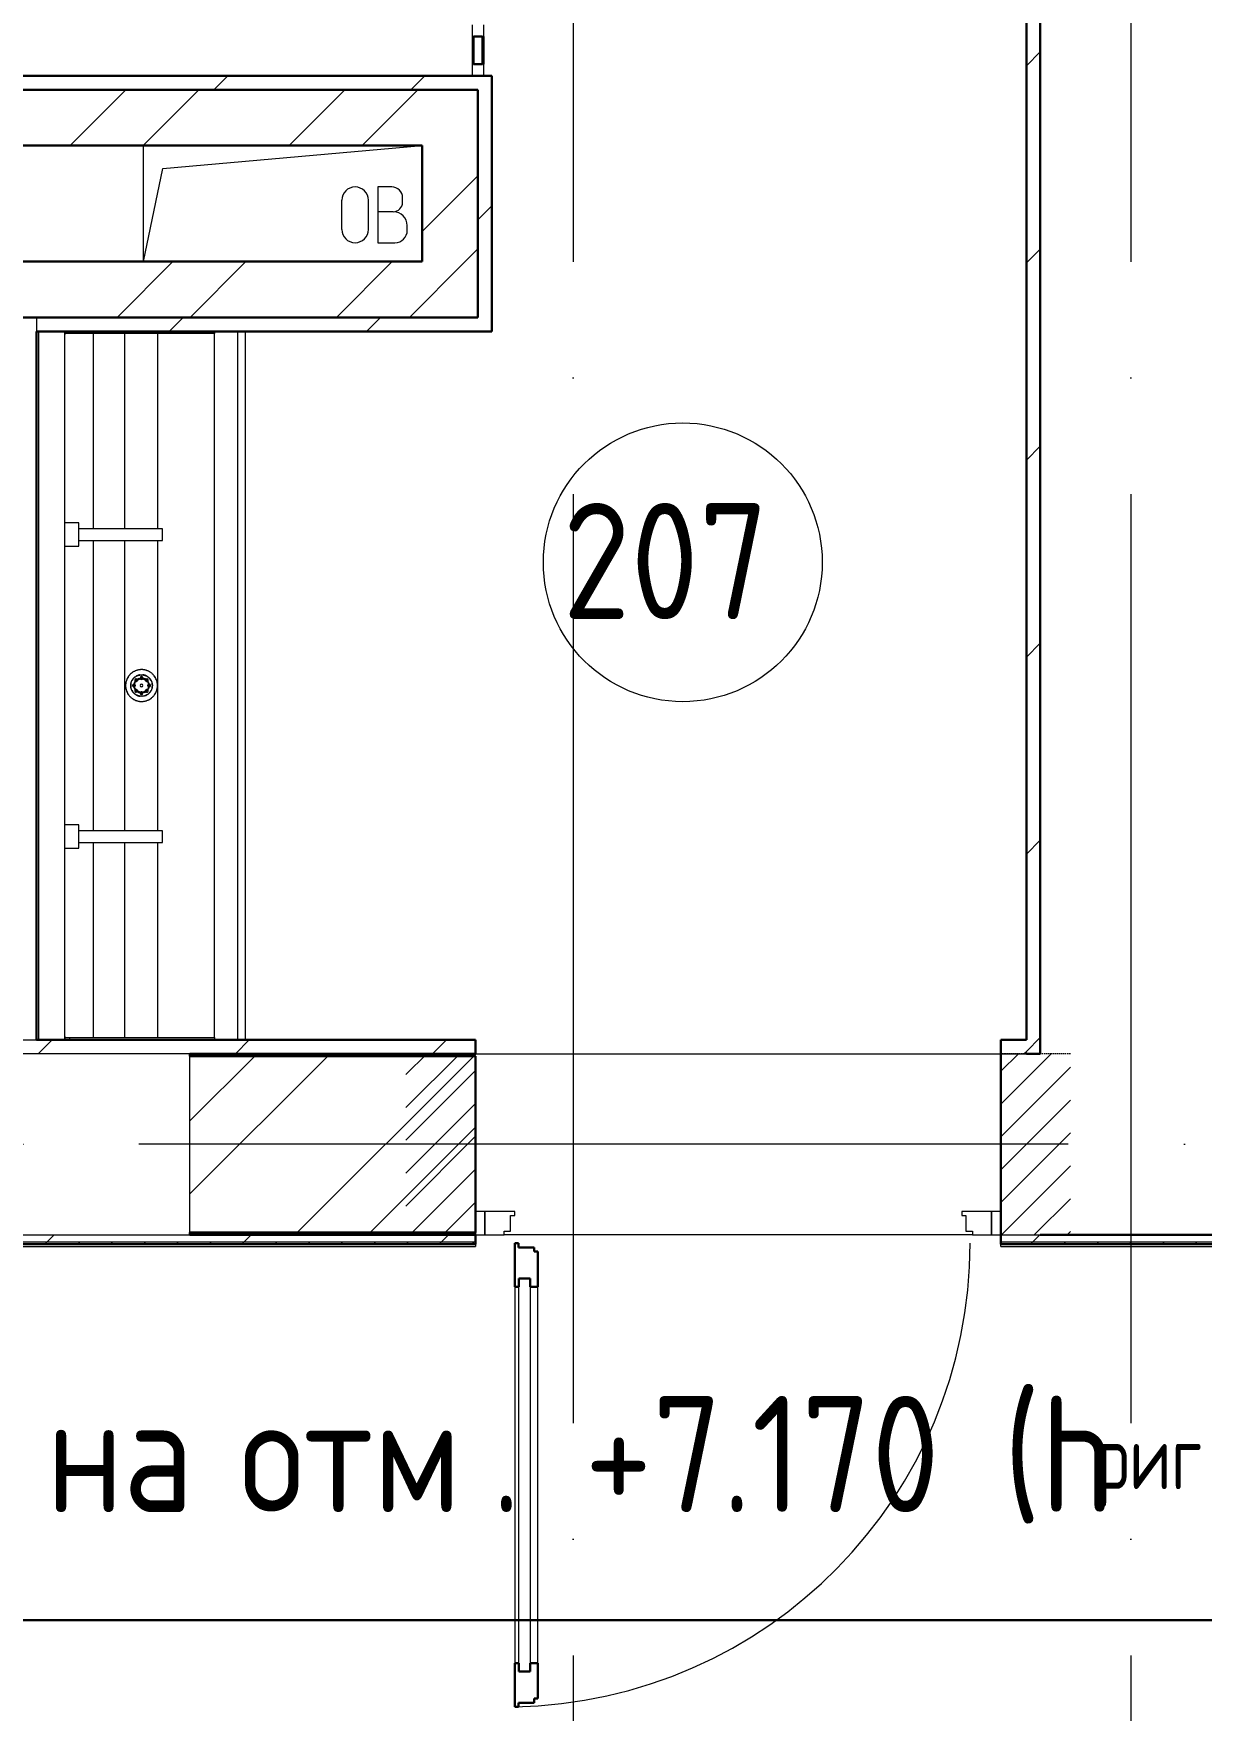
# Model space of a CAD drawing. Header units: millimetres. Extents: x -421858 to 614926, y -468665 to 141641.
# Drawn here: x 118315 to 120828, y -11256 to -7646 of the extents above; entities that cross this region are included whole.
import ezdxf

# ---------------------------------------------------------------- set-up
doc = ezdxf.new("R2010")
doc.units = ezdxf.units.MM
doc.linetypes.add('ADSK_Линия сетки', pattern=[25, 20, -2.5, 0, -2.5])
doc.linetypes.add('ADSK_Штриховая_ш2 п1_5', pattern=[4.5, 3, -1.5])
for name, color, linetype, lineweight in [('Аннотация', 7, 'Continuous', 18), ('Витраж', 7, 'Continuous', 9), ('Двери', 252, 'Continuous', 9), ('лс', 5, 'Continuous', 30), ('Марки помещений', 252, 'Continuous', 20), ('Ограждение', 252, 'Continuous', 9), ('Оси', 252, 'Continuous', 9), ('Перекрытие', 252, 'Continuous', 18), ('Сантехника', 252, 'Continuous', 9), ('Стены внутренние', 7, 'Continuous', 18), ('Стены наружные', 7, 'Continuous', 18), ('Стены разрез', 252, 'Continuous', 30), ('Стены штриховка', 252, 'Continuous', 9)]:
    doc.layers.add(name, color=color, linetype=linetype, lineweight=lineweight)
doc.layers.add('Двери открывание', color=7, linetype='Continuous', lineweight=9, true_color=0xc0c0c0)
doc.styles.add('GOST Common_2', font='', dxfattribs={"width": 0.9, "height": 250})
doc.styles.add('GOST Common_4', font='', dxfattribs={"height": 7})
doc.styles.get('GOST Common_2').set_extended_font_data('GOST type B')
doc.styles.get('GOST Common_4').set_extended_font_data('GOST 2.304 type A')

# ---------------------------------------------------------------- blocks, each defined once
blk = doc.blocks.new('2 этаж')
at = {"layer": 'Двери', "lineweight": 18, "true_color": 0x636466}
h = blk.add_hatch(dxfattribs=at)
h.set_pattern_fill('FP_2', color=251, angle=180, style=0, pattern_type=2)
h.set_pattern_definition([(225, (119956.006, -10037.253), (35.3553, -35.3553), [])])
h.paths.add_polyline_path([(120396, -10232.3), (120546, -10232.3), (120546, -9842.3), (120396, -9842.3), (120396, -10054.3)])
h.paths.add_polyline_path([(119266, -10232.3), (119266, -9842.3), (119116, -9842.3), (119116, -10232.3)])
at = {"color": 251, "lineweight": 18, "true_color": 0x636466}
for p, q in [((118551, -8137.3), (118551, -7887.3)), ((118592.8, -7936.6), (119151, -7887.3)), ((118551, -8137.3), (118592.8, -7936.6)), ((119085.4, -7976.5), (119055.4, -7976.5)), ((119055.4, -7976.5), (119055.4, -8096.5)), ((118977.9, -8067.8), (118977.9, -8005.2)), ((119035.3, -8067.8), (119035.3, -8005.2)), ((119108.7, -8009.8), (119108.7, -7999.8)), ((119088.7, -8029.8), (119055.4, -8029.8)), ((119118.7, -8069.8), (119118.7, -8059.8)), ((119055.4, -8096.5), (119092.1, -8096.5))]:
    blk.add_line(p, q, dxfattribs=at)
for centre, radius, start, end in [((119006.6, -8005.2), 28.7, 0, 180), ((119085.4, -7999.8), 23.3, 0, 90), ((119088.7, -8009.8), 20, 270, 0), ((119088.7, -8059.8), 30, 0, 90), ((119006.6, -8067.8), 28.7, 180, 0), ((119092.1, -8069.8), 26.7, 270, 0)]:
    blk.add_arc(centre, radius, start, end, dxfattribs=at)
at = {"layer": 'Витраж', "color": 251, "lineweight": 18, "true_color": 0x636466, "extrusion": (0, 0, -1)}
for p, q in [((119258.5, -7627.3), (119258.5, -7652.3)), ((119258.5, -7652.3), (119283.5, -7652.3)), ((119283.5, -7652.3), (119283.5, -7627.3))]:
    blk.add_line(p, q, dxfattribs=at)
at = {"layer": 'Витраж', "color": 251, "true_color": 0x636466}
for p, q in [((119258.5, -7652.3), (119258.5, -7712.3)), ((119283.5, -7652.3), (119283.5, -7712.3))]:
    blk.add_line(p, q, dxfattribs=at)
at = {"layer": 'Витраж', "color": 251, "lineweight": 18, "true_color": 0x636466}
for p, q in [((119283.5, -7712.3), (119258.5, -7712.3)), ((119258.5, -7712.3), (119258.5, -7737.3)), ((119283.5, -7737.3), (119283.5, -7712.3)), ((119258.5, -7737.3), (119283.5, -7737.3))]:
    blk.add_line(p, q, dxfattribs=at)
at = {"layer": 'Двери', "color": 251, "linetype": 'ADSK_Штриховая_ш2 п1_5', "true_color": 0x636466}
for p, q in [((119266, -9842.3), (119116, -9842.3)), ((119266, -10232.3), (119266, -9842.3)), ((120546, -9842.3), (120396, -9842.3)), ((120396, -9842.3), (120396, -10232.3)), ((119116, -10232.3), (119266, -10232.3)), ((120396, -10232.3), (120546, -10232.3))]:
    blk.add_line(p, q, dxfattribs=at)
at = {"layer": 'Двери', "color": 251, "true_color": 0x636466}
for p, q in [((119266, -10182.3), (119266, -10232.3)), ((119286, -10182.3), (119266, -10182.3)), ((119286, -10232.3), (119286, -10182.3)), ((119350, -10182.3), (119286, -10182.3)), ((119286, -10182.3), (119286, -10232.3)), ((119341, -10224.3), (119341, -10190.3)), ((119341, -10190.3), (119350, -10190.3)), ((119350, -10190.3), (119350, -10182.3)), ((120376, -10182.3), (120312, -10182.3)), ((120312, -10182.3), (120312, -10190.3)), ((120312, -10190.3), (120321, -10190.3)), ((120321, -10190.3), (120321, -10224.3)), ((120396, -10182.3), (120376, -10182.3)), ((120376, -10182.3), (120376, -10232.3)), ((120376, -10232.3), (120376, -10182.3)), ((120396, -10232.3), (120396, -10182.3)), ((119266, -10232.3), (119286, -10232.3)), ((119286, -10232.3), (119327, -10232.3)), ((119327, -10232.3), (119327, -10224.3)), ((119327, -10224.3), (119341, -10224.3)), ((120321, -10224.3), (120335, -10224.3)), ((120335, -10224.3), (120335, -10232.3)), ((120335, -10232.3), (120376, -10232.3)), ((120376, -10232.3), (120396, -10232.3)), ((119350, -10344.3), (119350, -11154.3)), ((119359, -10326.3), (119383, -10326.3)), ((119359, -11172.3), (119359, -10326.3)), ((119383, -10326.3), (119383, -11172.3)), ((119400, -11154.3), (119400, -10344.3)), ((119383, -11172.3), (119359, -11172.3))]:
    blk.add_line(p, q, dxfattribs=at)
at = {"layer": 'Двери', "color": 251, "lineweight": 30, "true_color": 0x636466}
for p, q in [((119358, -10250.3), (119350, -10250.3)), ((119350, -10250.3), (119350, -10344.3)), ((119358, -10259.3), (119358, -10250.3)), ((119392, -10259.3), (119358, -10259.3)), ((119392, -10268.3), (119392, -10259.3)), ((119400, -10268.3), (119392, -10268.3)), ((119400, -10344.3), (119400, -10268.3)), ((119359, -10344.3), (119350, -10344.3)), ((119359, -10326.3), (119359, -10344.3)), ((119383, -10326.3), (119359, -10326.3)), ((119383, -10344.3), (119383, -10326.3)), ((119400, -10344.3), (119383, -10344.3)), ((119350, -11154.3), (119350, -11248.3)), ((119359, -11154.3), (119350, -11154.3)), ((119359, -11172.3), (119359, -11154.3)), ((119383, -11154.3), (119383, -11172.3)), ((119400, -11154.3), (119383, -11154.3)), ((119400, -11230.3), (119400, -11154.3)), ((119383, -11172.3), (119359, -11172.3)), ((119350, -11248.3), (119358, -11248.3)), ((119358, -11248.3), (119358, -11239.3)), ((119358, -11239.3), (119392, -11239.3)), ((119392, -11239.3), (119392, -11230.3)), ((119392, -11230.3), (119400, -11230.3))]:
    blk.add_line(p, q, dxfattribs=at)
at = {"layer": 'Двери открывание', "color": 251, "true_color": 0x636466}
blk.add_arc((119332, -10250.3), 998, 271.0334, 0, dxfattribs=at)
at = {"layer": 'Марки помещений', "color": 251, "true_color": 0x636466}
blk.add_circle((119711.7, -8784.5), 300, dxfattribs=at)
at = {"layer": 'Ограждение', "color": 251, "true_color": 0x636466}
for p, q in [((117816, -10257.3), (119266, -10257.3)), ((119266, -10252.3), (119266, -10257.3)), ((120396, -10257.3), (120396, -10252.3)), ((120396, -10257.3), (121786, -10257.3))]:
    blk.add_line(p, q, dxfattribs=at)
at = {"layer": 'Оси', "color": 251, "linetype": 'ADSK_Линия сетки', "ltscale": 100, "true_color": 0x636466}
for p, q in [((119476, -1137.3), (119476, -32263.4)), ((120676, -1137.3), (120676, -32263.4)), ((170543.3, -10037.3), (93565.9, -10037.3))]:
    blk.add_line(p, q, dxfattribs=at)
at = {"layer": 'Перекрытие', "color": 251, "ltscale": 100, "true_color": 0x636466}
blk.add_line((118551, -8137.3), (118551, -7887.3), dxfattribs=at)
at = {"layer": 'Сантехника', "color": 251, "true_color": 0x636466}
for p, q in [((118326, -9812.3), (118326, -8287.3)), ((118382, -8292.3), (118382, -8287.3)), ((118382, -8287.3), (118382, -8292.3)), ((118382, -9807.3), (118382, -8292.3)), ((118382, -8292.3), (118384.4, -8292.3)), ((118393, -8292.3), (118384.4, -8292.3)), ((118393, -8292.3), (118393, -8287.3)), ((118704, -8292.3), (118393, -8292.3)), ((118443.4, -8712.3), (118443.4, -8292.3)), ((118511.4, -8712.3), (118511.4, -8292.3)), ((118582.1, -8712.3), (118582.1, -8292.3)), ((118704, -8287.3), (118704, -8292.3)), ((118704, -9807.3), (118704, -8292.3)), ((118754, -9812.3), (118754, -8287.3)), ((118771, -9812.3), (118771, -8287.3)), ((118412, -8699.8), (118382, -8699.8)), ((118412, -8749.8), (118412, -8699.8)), ((118592, -8712.3), (118412, -8712.3)), ((118592, -8737.3), (118592, -8712.3)), ((118382, -8749.8), (118412, -8749.8)), ((118412, -8737.3), (118592, -8737.3)), ((118443.4, -9362.3), (118443.4, -8737.2)), ((118511.4, -9362.3), (118511.4, -8737.3)), ((118582.1, -9362.3), (118582.1, -8737.3)), ((118412, -9349.8), (118382, -9349.8)), ((118412, -9399.8), (118412, -9349.8)), ((118592, -9362.3), (118412, -9362.3)), ((118592, -9387.3), (118592, -9362.3)), ((118382, -9399.8), (118412, -9399.8)), ((118412, -9387.3), (118592, -9387.3)), ((118443.4, -9807.3), (118443.4, -9387.2)), ((118511.4, -9807.3), (118511.4, -9387.3)), ((118582.1, -9807.3), (118582.1, -9387.3)), ((118382, -9812.3), (118382, -9807.3)), ((118384.4, -9807.3), (118382, -9807.3)), ((118382, -9807.3), (118382, -9812.3)), ((118384.4, -9807.3), (118393, -9807.3)), ((118393, -9807.3), (118704, -9807.3)), ((118393, -9812.3), (118393, -9807.3)), ((118704, -9807.3), (118704, -9812.3))]:
    blk.add_line(p, q, dxfattribs=at)
at = {"layer": 'Сантехника', "color": 251, "true_color": 0x636466, "flags": 128}
for points in [[(118581.3, -9049.8), (118581.3, -9048.4), (118581.2, -9047), (118581.1, -9045.6), (118580.9, -9044.3), (118580.6, -9042.9), (118580.3, -9041.6), (118580, -9040.3), (118579.6, -9039), (118579.1, -9037.7), (118578.6, -9036.4), (118578, -9035.1), (118577.4, -9033.9), (118576.8, -9032.7), (118576.1, -9031.5), (118575.3, -9030.4), (118574.5, -9029.3), (118573.7, -9028.2), (118572.8, -9027.1), (118571.9, -9026.1), (118570.9, -9025.1), (118569.9, -9024.2), (118568.9, -9023.3), (118567.8, -9022.5), (118566.7, -9021.7), (118565.5, -9020.9), (118564.4, -9020.2), (118563.2, -9019.5), (118561.9, -9018.9), (118560.7, -9018.3), (118559.4, -9017.8), (118558.1, -9017.3), (118556.8, -9016.9), (118555.5, -9016.5), (118554.2, -9016.2), (118552.8, -9016), (118551.5, -9015.7), (118550.1, -9015.6), (118548.7, -9015.5), (118547.4, -9015.5), (118546, -9015.5), (118544.6, -9015.5), (118543.3, -9015.7), (118541.9, -9015.8), (118540.6, -9016.1), (118539.2, -9016.4), (118537.9, -9016.7), (118536.6, -9017.1), (118535.3, -9017.5), (118534, -9018), (118532.7, -9018.6), (118531.5, -9019.2), (118530.3, -9019.8), (118529.1, -9020.5), (118527.9, -9021.2), (118526.8, -9022), (118525.7, -9022.9), (118524.7, -9023.7), (118523.6, -9024.6), (118522.7, -9025.6), (118521.7, -9026.6), (118520.8, -9027.6), (118519.9, -9028.7), (118519.1, -9029.8), (118518.3, -9030.9), (118517.6, -9032.1), (118516.9, -9033.3), (118516.3, -9034.5), (118515.7, -9035.7), (118515.2, -9037), (118514.7, -9038.3), (118514.3, -9039.6), (118513.9, -9040.9), (118513.5, -9042.2), (118513.3, -9043.6), (118513, -9044.9), (118512.9, -9046.3), (118512.8, -9047.6), (118512.7, -9049), (118512.7, -9049.8)], [(118512.7, -9049.8), (118512.7, -9051.1), (118512.8, -9052.5), (118513, -9053.9), (118513.1, -9055.2), (118513.4, -9056.6), (118513.7, -9057.9), (118514, -9059.2), (118514.4, -9060.5), (118514.9, -9061.8), (118515.4, -9063.1), (118516, -9064.4), (118516.6, -9065.6), (118517.2, -9066.8), (118517.9, -9068), (118518.7, -9069.1), (118519.5, -9070.2), (118520.3, -9071.3), (118521.2, -9072.4), (118522.1, -9073.4), (118523.1, -9074.4), (118524.1, -9075.3), (118525.2, -9076.2), (118526.2, -9077), (118527.3, -9077.9), (118528.5, -9078.6), (118529.6, -9079.3), (118530.8, -9080), (118532.1, -9080.6), (118533.3, -9081.2), (118534.6, -9081.7), (118535.9, -9082.2), (118537.2, -9082.6), (118538.5, -9083), (118539.8, -9083.3), (118541.2, -9083.6), (118542.5, -9083.8), (118543.9, -9083.9), (118545.3, -9084), (118546.6, -9084.1), (118548, -9084), (118549.4, -9084), (118550.7, -9083.8), (118552.1, -9083.7), (118553.5, -9083.4), (118554.8, -9083.2), (118556.1, -9082.8), (118557.4, -9082.4), (118558.7, -9082), (118560, -9081.5), (118561.3, -9080.9), (118562.5, -9080.3), (118563.7, -9079.7), (118564.9, -9079), (118566.1, -9078.3), (118567.2, -9077.5), (118568.3, -9076.7), (118569.3, -9075.8), (118570.4, -9074.9), (118571.4, -9073.9), (118572.3, -9072.9), (118573.2, -9071.9), (118574.1, -9070.8), (118574.9, -9069.7), (118575.7, -9068.6), (118576.4, -9067.4), (118577.1, -9066.2), (118577.7, -9065), (118578.3, -9063.8), (118578.8, -9062.5), (118579.3, -9061.2), (118579.8, -9059.9), (118580.1, -9058.6), (118580.5, -9057.3), (118580.7, -9055.9), (118581, -9054.6), (118581.1, -9053.2), (118581.2, -9051.9), (118581.3, -9050.5), (118581.3, -9049.8)], [(118523.7, -9049.8), (118523.7, -9048.8), (118523.8, -9047.9), (118523.9, -9047), (118524, -9046), (118524.2, -9045.1), (118524.4, -9044.2), (118524.6, -9043.3), (118524.9, -9042.4), (118525.2, -9041.5), (118525.5, -9040.7), (118525.9, -9039.8), (118526.3, -9039), (118526.8, -9038.2), (118527.3, -9037.4), (118527.8, -9036.6), (118528.3, -9035.8), (118528.9, -9035.1), (118529.5, -9034.4), (118530.1, -9033.7), (118530.8, -9033), (118531.5, -9032.4), (118532.2, -9031.8), (118532.9, -9031.2), (118533.6, -9030.7), (118534.4, -9030.1), (118535.2, -9029.7), (118536, -9029.2), (118536.9, -9028.8), (118537.7, -9028.4), (118538.6, -9028), (118539.4, -9027.7), (118540.3, -9027.4), (118541.2, -9027.2), (118542.1, -9027), (118543, -9026.8), (118544, -9026.7), (118544.9, -9026.5), (118545.8, -9026.5), (118546.8, -9026.5), (118547.7, -9026.5), (118548.6, -9026.5), (118549.5, -9026.6), (118550.5, -9026.7), (118551.4, -9026.9), (118552.3, -9027.1), (118553.2, -9027.3), (118554.1, -9027.6), (118555, -9027.9), (118555.8, -9028.2), (118556.7, -9028.6), (118557.5, -9029), (118558.4, -9029.4), (118559.2, -9029.9), (118560, -9030.4), (118560.7, -9030.9), (118561.5, -9031.5), (118562.2, -9032.1), (118562.9, -9032.7), (118563.5, -9033.3), (118564.2, -9034), (118564.8, -9034.7), (118565.4, -9035.4), (118565.9, -9036.2), (118566.5, -9037), (118567, -9037.7), (118567.4, -9038.6), (118567.9, -9039.4), (118568.3, -9040.2), (118568.6, -9041.1), (118569, -9041.9), (118569.3, -9042.8), (118569.5, -9043.7), (118569.7, -9044.6), (118569.9, -9045.5), (118570.1, -9046.5), (118570.2, -9047.4), (118570.3, -9048.3), (118570.3, -9049.3), (118570.3, -9049.8)], [(118524.1, -9045.5), (118523.9, -9046.5), (118523.8, -9047.4), (118523.8, -9048.3), (118523.7, -9049.3), (118523.7, -9049.8)], [(118523.7, -9049.8), (118523.7, -9050.7), (118523.8, -9051.6), (118523.9, -9052.5), (118524, -9053.5)], [(118570.3, -9049.8), (118570.3, -9050.7), (118570.2, -9051.6), (118570.1, -9052.5), (118570, -9053.5), (118569.8, -9054.4), (118569.6, -9055.3), (118569.4, -9056.2), (118569.1, -9057.1), (118568.8, -9058), (118568.5, -9058.8), (118568.1, -9059.7), (118567.7, -9060.5), (118567.2, -9061.3), (118566.7, -9062.1), (118566.2, -9062.9), (118565.7, -9063.7), (118565.1, -9064.4), (118564.5, -9065.1), (118563.9, -9065.8), (118563.2, -9066.5), (118562.6, -9067.1), (118561.9, -9067.7), (118561.1, -9068.3), (118560.4, -9068.8), (118559.6, -9069.4), (118558.8, -9069.8), (118558, -9070.3), (118557.2, -9070.7), (118556.3, -9071.1), (118555.4, -9071.5), (118554.6, -9071.8), (118553.7, -9072.1), (118552.8, -9072.3), (118551.9, -9072.5), (118551, -9072.7), (118550, -9072.9), (118549.1, -9073), (118548.2, -9073), (118547.3, -9073.1), (118546.3, -9073), (118545.4, -9073), (118544.5, -9072.9), (118543.5, -9072.8), (118542.6, -9072.6), (118541.7, -9072.4), (118540.8, -9072.2), (118539.9, -9071.9), (118539, -9071.6), (118538.2, -9071.3), (118537.3, -9070.9), (118536.5, -9070.5), (118535.6, -9070.1), (118534.8, -9069.6), (118534.1, -9069.1), (118533.3, -9068.6), (118532.6, -9068), (118531.8, -9067.4), (118531.1, -9066.8), (118530.5, -9066.2), (118529.8, -9065.5), (118529.2, -9064.8), (118528.6, -9064.1), (118528.1, -9063.3), (118527.5, -9062.6), (118527, -9061.8), (118526.6, -9061), (118526.1, -9060.1), (118525.7, -9059.3), (118525.4, -9058.4), (118525.1, -9057.6), (118524.8, -9056.7), (118524.5, -9055.8), (118524.3, -9054.9), (118524.1, -9054), (118523.9, -9053), (118523.8, -9052.1), (118523.8, -9051.2), (118523.7, -9050.3), (118523.7, -9049.8)], [(118524, -9049.8), (118524, -9048.8), (118524, -9047.9), (118524.1, -9047), (118524.3, -9046.1), (118524.4, -9045.2), (118524.6, -9044.3)], [(118524.5, -9054.8), (118524.3, -9053.9), (118524.2, -9053), (118524.1, -9052.1), (118524, -9051.2), (118524, -9050.3), (118524, -9049.8)], [(118526.6, -9039.1), (118527, -9038.3), (118527.5, -9037.5), (118528, -9036.7), (118528.5, -9036), (118529.1, -9035.3), (118529.7, -9034.6), (118530.3, -9033.9), (118531, -9033.2), (118531.6, -9032.6), (118532.3, -9032), (118533, -9031.4)], [(118530.5, -9033.3), (118529.8, -9034), (118529.2, -9034.7), (118528.6, -9035.4), (118528.1, -9036.2), (118527.5, -9037), (118527, -9037.7), (118526.6, -9038.6)], [(118530.8, -9049.8), (118530.8, -9049.1), (118530.9, -9048.5), (118530.9, -9047.8), (118531, -9047.2), (118531.1, -9046.5), (118531.3, -9045.9), (118531.4, -9045.3), (118531.6, -9044.7), (118531.8, -9044), (118532.1, -9043.4), (118532.3, -9042.9), (118532.6, -9042.3), (118532.9, -9041.7), (118533.3, -9041.1), (118533.6, -9040.6), (118534, -9040.1), (118534.4, -9039.6), (118534.8, -9039.1), (118535.3, -9038.6), (118535.7, -9038.1), (118536.2, -9037.7), (118536.7, -9037.3), (118537.2, -9036.9), (118537.7, -9036.5), (118538.3, -9036.1)], [(118538, -9063.2), (118537.5, -9062.9), (118537, -9062.5), (118536.5, -9062), (118536, -9061.6), (118535.5, -9061.2), (118535.1, -9060.7), (118534.6, -9060.2), (118534.2, -9059.7), (118533.8, -9059.2), (118533.5, -9058.7), (118533.1, -9058.1), (118532.8, -9057.5), (118532.5, -9057), (118532.2, -9056.4), (118532, -9055.8), (118531.7, -9055.2), (118531.5, -9054.6), (118531.4, -9053.9), (118531.2, -9053.3), (118531.1, -9052.7), (118531, -9052), (118530.9, -9051.4), (118530.8, -9050.8), (118530.8, -9050.1), (118530.8, -9049.8)], [(118533.8, -9030.9), (118534.6, -9030.4), (118535.3, -9029.9), (118536.1, -9029.4), (118537, -9029), (118537.8, -9028.6), (118538.7, -9028.3), (118539.5, -9028), (118540.4, -9027.7), (118541.3, -9027.4), (118542.2, -9027.2), (118543.1, -9027.1), (118544, -9026.9), (118544.9, -9026.8), (118545.8, -9026.7), (118546.8, -9026.7), (118547.7, -9026.7), (118548.6, -9026.8), (118549.5, -9026.9), (118550.4, -9027), (118551.3, -9027.1), (118552.2, -9027.3), (118553.1, -9027.5), (118554, -9027.8), (118554.9, -9028.1), (118555.7, -9028.4), (118556.6, -9028.8), (118557.4, -9029.2), (118558.2, -9029.6), (118559, -9030.1), (118559.8, -9030.6), (118560.6, -9031.1), (118561.3, -9031.7), (118562, -9032.3), (118562.7, -9032.9), (118563.4, -9033.5), (118564, -9034.2), (118564.6, -9034.9), (118565.2, -9035.6), (118565.7, -9036.3), (118566.3, -9037.1), (118566.7, -9037.9), (118567.2, -9038.7)], [(118543.5, -9026.7), (118542.6, -9026.9), (118541.7, -9027.1), (118540.8, -9027.3), (118539.9, -9027.6), (118539, -9027.9), (118538.2, -9028.2), (118537.3, -9028.6), (118536.5, -9029)], [(118543.6, -9033.9), (118544.3, -9033.8), (118544.9, -9033.7), (118545.5, -9033.6), (118546.2, -9033.6), (118546.8, -9033.6), (118547.5, -9033.6), (118548.1, -9033.6), (118548.8, -9033.6), (118549.4, -9033.7), (118550.1, -9033.8)], [(118557.6, -9029), (118557.2, -9028.8), (118556.3, -9028.4), (118555.4, -9028), (118554.6, -9027.7), (118553.7, -9027.4), (118552.8, -9027.2), (118551.9, -9027), (118551, -9026.8), (118550, -9026.7)], [(118563.2, -9049.8), (118563.2, -9050.4), (118563.2, -9051), (118563.1, -9051.7), (118563, -9052.3), (118562.9, -9053), (118562.7, -9053.6), (118562.6, -9054.2), (118562.4, -9054.8), (118562.2, -9055.5), (118561.9, -9056.1), (118561.7, -9056.7), (118561.4, -9057.2), (118561.1, -9057.8), (118560.7, -9058.4), (118560.4, -9058.9), (118560, -9059.4), (118559.6, -9059.9), (118559.2, -9060.4), (118558.7, -9060.9), (118558.3, -9061.4), (118557.8, -9061.8), (118557.3, -9062.2), (118556.8, -9062.6), (118556.3, -9063), (118555.8, -9063.4)], [(118556, -9036.3), (118556.5, -9036.7), (118557.1, -9037), (118557.6, -9037.5), (118558, -9037.9), (118558.5, -9038.3), (118559, -9038.8), (118559.4, -9039.3), (118559.8, -9039.8), (118560.2, -9040.3), (118560.5, -9040.9), (118560.9, -9041.4), (118561.2, -9042), (118561.5, -9042.5), (118561.8, -9043.1), (118562, -9043.7), (118562.3, -9044.3), (118562.5, -9044.9), (118562.7, -9045.6), (118562.8, -9046.2), (118562.9, -9046.8), (118563, -9047.5), (118563.1, -9048.1), (118563.2, -9048.8), (118563.2, -9049.4), (118563.2, -9049.8)], [(118567.4, -9060.4), (118567, -9061.2), (118566.5, -9062), (118566, -9062.8), (118565.5, -9063.5), (118564.9, -9064.2), (118564.3, -9064.9), (118563.7, -9065.6), (118563.1, -9066.3), (118562.4, -9066.9), (118561.7, -9067.5), (118561, -9068.1)], [(118567.2, -9038.2), (118566.7, -9037.4), (118566.2, -9036.6), (118565.7, -9035.8), (118565.1, -9035.1), (118564.5, -9034.4), (118563.9, -9033.7), (118563.2, -9033)], [(118570, -9049.8), (118570, -9050.7), (118570, -9051.6), (118569.9, -9052.5), (118569.7, -9053.4), (118569.6, -9054.3), (118569.4, -9055.2)], [(118569.5, -9044.7), (118569.7, -9045.6), (118569.8, -9046.5), (118569.9, -9047.4), (118570, -9048.3), (118570, -9049.3), (118570, -9049.8)], [(118569.9, -9054), (118570.1, -9053), (118570.2, -9052.1), (118570.3, -9051.2), (118570.3, -9050.3), (118570.3, -9049.8)], [(118570.3, -9049.8), (118570.3, -9048.8), (118570.2, -9047.9), (118570.1, -9047), (118570, -9046)], [(118533.2, -9068.2), (118532.7, -9067.8), (118532, -9067.2), (118531.3, -9066.6), (118530.7, -9066), (118530, -9065.3), (118529.4, -9064.6), (118528.8, -9063.9), (118528.3, -9063.2), (118527.8, -9062.4), (118527.3, -9061.6), (118526.8, -9060.8)], [(118526.8, -9061.3), (118527.3, -9062.1), (118527.8, -9062.9), (118528.3, -9063.7), (118528.9, -9064.4), (118529.5, -9065.1), (118530.1, -9065.8), (118530.8, -9066.5)], [(118550.9, -9072.5), (118550, -9072.6), (118549.1, -9072.7), (118548.2, -9072.8), (118547.3, -9072.8), (118546.3, -9072.8), (118545.4, -9072.7), (118544.5, -9072.7), (118543.6, -9072.5), (118542.7, -9072.4), (118541.8, -9072.2), (118540.9, -9072), (118540, -9071.7), (118539.1, -9071.4), (118538.3, -9071.1), (118537.4, -9070.7), (118536.6, -9070.3), (118535.8, -9069.9), (118535, -9069.4), (118534.2, -9068.9), (118533.4, -9068.4)], [(118536, -9070.3), (118536.9, -9070.7), (118537.7, -9071.1), (118538.6, -9071.5), (118539.4, -9071.8), (118540.3, -9072.1), (118541.2, -9072.3), (118542.1, -9072.5), (118543, -9072.7), (118544, -9072.9)], [(118550.4, -9065.6), (118549.8, -9065.7), (118549.1, -9065.8), (118548.5, -9065.9), (118547.8, -9065.9), (118547.2, -9066), (118546.5, -9065.9), (118545.9, -9065.9), (118545.2, -9065.9), (118544.6, -9065.8), (118544, -9065.7)], [(118560.2, -9068.6), (118559.5, -9069.1), (118558.7, -9069.6), (118557.9, -9070.1), (118557, -9070.5), (118556.2, -9070.9), (118555.4, -9071.2), (118554.5, -9071.5)], [(118555, -9071.6), (118555.8, -9071.3), (118556.7, -9070.9), (118557.5, -9070.5), (118557.6, -9070.5)], [(118563.5, -9066.2), (118564.2, -9065.5), (118564.8, -9064.8), (118565.4, -9064.1), (118565.9, -9063.3), (118566.5, -9062.6), (118567, -9061.8), (118567.4, -9061)]]:
    blk.add_lwpolyline(points, dxfattribs=at)
at = {"layer": 'Сантехника', "color": 251, "true_color": 0x636466}
for centre, radius, start, end in [((118547, -9049.8), 34.3, 112.2071, 130.7179), ((118547, -9049.8), 34.3, 81.2405, 94.5295), ((118547, -9049.8), 34.3, 75.5624, 79.0767), ((118547, -9049.8), 34.3, 56.5875, 71.5032), ((118547, -9049.8), 34.3, 170.451, 180), ((118547, -9049.8), 34.3, 180, 184.4583), ((118547, -9049.8), 34.3, 186.4389, 189.549), ((118547, -9049.8), 34.3, 164.3157, 167.198), ((118547, -9049.8), 34.3, 145.0376, 161.2102), ((118547, -9049.8), 34.3, 133.5244, 136.5478), ((118547, -9049.8), 23, 205.3123, 216), ((118547, -9049.8), 23, 144, 154.1058), ((118530.8, -9049.8), 3, 90, 180), ((118530.8, -9049.8), 3, 150, 180), ((118530.8, -9049.8), 3, 180, 210), ((118530.8, -9049.8), 3, 180, 270), ((118530.8, -9049.8), 3, 90, 105), ((118530.8, -9049.8), 3, 255, 270), ((118547, -9049.8), 16.2, 158.4339, 180), ((118530.8, -9049.8), 3, 30, 90), ((118530.8, -9049.8), 3, 0, 90), ((118530.8, -9049.8), 3, 270, 0), ((118530.8, -9049.8), 3, 270, 330), ((118547, -9049.8), 15.9, 0, 180), ((118547, -9049.8), 15.9, 182.0798, 0), ((118547, -9049.8), 16.2, 110.5449, 155.2568), ((118535.6, -9038.3), 3, 45, 225), ((118535.6, -9038.3), 3, 135, 195), ((118535.6, -9061.2), 3, 135, 315), ((118535.6, -9061.2), 3, 165, 225), ((118547, -9049.8), 18.1, 136.4294, 141.4432), ((118547, -9049.8), 14.1, 173.2684, 180), ((118547, -9049.8), 14.1, 180, 182.3435), ((118535.6, -9038.3), 3, 210, 225), ((118535.6, -9061.2), 3, 135, 150), ((118547, -9049.8), 13.9, 180, 182.3778), ((118547, -9049.8), 13.9, 180, 182.3778), ((118535.6, -9038.3), 3, 225, 45), ((118535.6, -9038.3), 3, 225, 285), ((118535.6, -9061.2), 3, 75, 135), ((118535.6, -9061.2), 3, 315, 135), ((118535.6, -9038.3), 3, 90, 120), ((118547, -9049.8), 16.2, 219.3943, 281.028), ((118547, -9049.8), 14.1, 136.2949, 141.7649), ((118547, -9049.8), 14.1, 218.2351, 225), ((118547, -9049.8), 14.1, 127.2178, 138.2234), ((118547, -9049.8), 14.1, 221.7766, 232.7822), ((118547, -9049.8), 14.1, 125.0449, 135), ((118547, -9049.8), 13.9, 45, 135), ((118547, -9049.8), 13.9, 45, 135), ((118547, -9049.8), 13.9, 225, 315), ((118547, -9049.8), 13.9, 225, 315), ((118547, -9049.8), 14.1, 226.2949, 236.25), ((118535.6, -9038.3), 3, 330, 45), ((118535.6, -9061.2), 3, 315, 30), ((118547, -9049.8), 14.1, 113.7949, 123.75), ((118547, -9049.8), 14.1, 102.5449, 112.5), ((118547, -9049.8), 16.2, 48.9393, 101.028), ((118547, -9033.6), 3, 95.3425, 180), ((118547, -9033.6), 3, 0, 180), ((118547, -9033.6), 3, 180, 255), ((118547, -9033.6), 3, 180, 0), ((118547, -9049.8), 3, 0, 180), ((118547, -9049.8), 3, 180, 0), ((118547, -9049.8), 14.1, 91.2949, 101.25), ((118547, -9049.8), 14.1, 84.6458, 100.001), ((118547, -9049.8), 18.1, 83.5568, 96.4432), ((118547, -9033.6), 3, 0, 90), ((118547, -9049.8), 14.1, 80.0449, 90), ((118547, -9033.6), 3, 285, 0), ((118547, -9049.8), 14.1, 68.7949, 78.75), ((118547, -9049.8), 14.1, 57.5449, 67.5), ((118547, -9049.8), 14.1, 46.2949, 56.25), ((118547, -9049.8), 14.1, 42.2028, 55.2148), ((118547, -9049.8), 14.1, 304.7852, 317.7972), ((118547, -9049.8), 14.1, 305.0449, 315), ((118558.5, -9038.3), 3, 135, 210), ((118558.5, -9038.3), 3, 135, 315), ((118558.5, -9061.2), 3, 45, 225), ((118558.5, -9061.2), 3, 150, 225), ((118558.5, -9038.3), 3, 315, 135), ((118558.5, -9061.2), 3, 225, 45), ((118547, -9049.8), 14.1, 38.5097, 45), ((118558.5, -9038.3), 3, 255, 315), ((118558.5, -9061.2), 3, 45, 105), ((118558.5, -9038.3), 3, 60, 90), ((118547, -9049.8), 16.2, 39.3943, 45), ((118547, -9049.8), 16.2, 315, 320.552), ((118563.2, -9049.8), 3, 90, 180), ((118563.2, -9049.8), 3, 180, 270), ((118558.5, -9038.3), 3, 345, 45), ((118558.5, -9038.3), 3, 315, 330), ((118563.2, -9049.8), 3, 90, 150), ((118563.2, -9049.8), 3, 210, 270), ((118558.5, -9061.2), 3, 30, 45), ((118558.5, -9061.2), 3, 315, 15), ((118547, -9049.8), 13.9, 357.6222, 0), ((118547, -9049.8), 13.9, 357.6222, 0), ((118547, -9049.8), 14.1, 0, 6.7316), ((118547, -9049.8), 14.1, 357.6565, 0), ((118547, -9049.8), 16.2, 338.4339, 0), ((118563.2, -9049.8), 3, 75, 90), ((118563.2, -9049.8), 3, 0, 90), ((118563.2, -9049.8), 3, 270, 0), ((118563.2, -9049.8), 3, 270, 285), ((118547, -9049.8), 23, 25.3123, 36), ((118547, -9049.8), 23, 324, 334.1058), ((118563.2, -9049.8), 3, 0, 30), ((118563.2, -9049.8), 3, 330, 0), ((118547, -9049.8), 34.3, 20.4173, 38.2302), ((118547, -9049.8), 34.3, 344.3157, 347.198), ((118547, -9049.8), 34.3, 6.4389, 10.0463), ((118547, -9049.8), 34.3, 350.2639, 0), ((118547, -9049.8), 34.3, 0, 4.4583), ((118547, -9049.8), 34.3, 200.4173, 218.2302), ((118547, -9049.8), 34.3, 236.5875, 252.8932), ((118535.6, -9061.2), 3, 240, 270), ((118547, -9049.8), 34.3, 255.5624, 259.0767), ((118547, -9049.8), 14.1, 237.5449, 247.5), ((118547, -9049.8), 34.3, 261.2405, 274.5295), ((118547, -9049.8), 14.1, 248.7949, 258.75), ((118547, -9066), 3, 0, 180), ((118547, -9066), 3, 105, 180), ((118547, -9066), 3, 180, 264.6575), ((118547, -9066), 3, 180, 0), ((118547, -9049.8), 14.1, 260.0449, 270), ((118547, -9049.8), 14.1, 260.5238, 275.3542), ((118547, -9049.8), 18.1, 263.5568, 276.4432), ((118547, -9066), 3, 270, 0), ((118547, -9049.8), 14.1, 271.2949, 281.25), ((118547, -9066), 3, 0, 75), ((118547, -9049.8), 14.1, 282.5449, 292.5), ((118547, -9049.8), 14.1, 293.7949, 303.75), ((118547, -9049.8), 16.2, 290.5449, 311.0607), ((118558.5, -9061.2), 3, 270, 300), ((118547, -9049.8), 18.1, 316.1528, 321.4432), ((118547, -9049.8), 34.3, 292.2071, 310.7179), ((118547, -9049.8), 34.3, 313.5244, 316.5478), ((118547, -9049.8), 34.3, 325.0376, 341.2102)]:
    blk.add_arc(centre, radius, start, end, dxfattribs=at)
at = {"layer": 'Стены внутренние', "color": 251, "true_color": 0x636466}
for p, q in [((118651, -9842.3), (118291, -9842.3)), ((118651, -10227.3), (118651, -9847.3)), ((118731.2, -9842.3), (120451, -9842.3)), ((117881, -10232.3), (118651, -10232.3)), ((120335, -10232.3), (119327, -10232.3)), ((120396, -10232.3), (120481, -10232.3))]:
    blk.add_line(p, q, dxfattribs=at)
at = {"layer": 'Стены внутренние', "color": 251, "lineweight": 30, "true_color": 0x636466}
for p, q in [((118651, -9847.3), (118651, -9842.3)), ((120396, -9842.3), (120396, -10232.3)), ((120481, -9842.3), (120451, -9842.3)), ((118651, -10232.3), (118651, -10227.3))]:
    blk.add_line(p, q, dxfattribs=at)
at = {"layer": 'Стены наружные', "color": 251, "lineweight": 30, "true_color": 0x636466}
for p, q in [((120481, -9842.3), (120481, -3837.3)), ((120451, -3867.3), (120451, -9812.3)), ((119301, -7737.3), (118026, -7737.3)), ((119301, -8287.3), (119301, -7737.3)), ((119271, -7767.3), (117996, -7767.3)), ((119271, -7767.3), (119271, -8257.3)), ((118291, -7887.3), (119151, -7887.3)), ((119151, -7887.3), (119151, -8137.3)), ((119151, -8137.3), (118291, -8137.3)), ((119271, -8257.3), (118291, -8257.3)), ((118321, -9812.3), (118321, -8287.3)), ((118321, -8287.3), (119301, -8287.3)), ((119266, -9812.3), (118321, -9812.3)), ((119266, -9842.3), (119266, -9812.3)), ((120451, -9812.3), (120396, -9812.3)), ((120396, -9812.3), (120396, -9842.3)), ((118651, -9842.3), (119266, -9842.3)), ((119266, -9847.3), (118651, -9847.3)), ((119266, -10227.3), (119266, -9847.3)), ((118651, -10227.3), (119266, -10227.3)), ((119266, -10232.3), (118651, -10232.3)), ((119266, -10252.3), (119266, -10232.3)), ((120396, -10232.3), (120396, -10252.3)), ((120925, -10232.3), (120481, -10232.3)), ((117816, -10252.3), (119266, -10252.3)), ((120396, -10252.3), (121781, -10252.3))]:
    blk.add_line(p, q, dxfattribs=at)
at = {"layer": 'Стены наружные', "color": 251, "linetype": 'Continuous', "lineweight": 9, "true_color": 0x636466}
for p, q in [((120451, -7715.9), (120481, -7685.9)), ((118702.6, -7767.3), (118732.6, -7737.3)), ((119126.8, -7767.3), (119156.8, -7737.3)), ((118393.2, -7887.3), (118513.2, -7767.3)), ((118550.4, -7887.3), (118670.4, -7767.3)), ((118864.7, -7887.3), (118984.7, -7767.3)), ((119021.8, -7887.3), (119141.8, -7767.3)), ((119151, -8072.4), (119271, -7952.4)), ((119271, -8047.3), (119301, -8017.3)), ((119243.3, -8137.3), (119271, -8109.6)), ((120451, -8140.1), (120481, -8110.1)), ((118494.7, -8257.3), (118614.7, -8137.3)), ((118651.8, -8257.3), (118771.8, -8137.3)), ((118966.2, -8257.3), (119086.2, -8137.3)), ((119123.3, -8257.3), (119243.3, -8137.3)), ((118606.8, -8287.3), (118636.8, -8257.3)), ((119031.1, -8287.3), (119061.1, -8257.3)), ((120451, -8564.4), (120481, -8534.4)), ((120451, -8988.7), (120481, -8958.7)), ((120451, -9412.9), (120481, -9382.9)), ((118324.6, -9842.3), (118354.6, -9812.3)), ((118748.9, -9842.3), (118778.9, -9812.3)), ((119173.1, -9842.3), (119203.1, -9812.3)), ((120451, -9837.2), (120481, -9807.2)), ((118651, -9986.8), (118790.5, -9847.3)), ((118651, -10143.9), (118947.7, -9847.3)), ((118882, -10227.3), (119262, -9847.3)), ((120445.9, -9842.3), (120451, -9837.2)), ((119039.2, -10227.3), (119266, -10000.4)), ((118338.9, -10252.3), (118343.9, -10247.3)), ((118343.9, -10247.3), (118358.9, -10232.3)), ((118409.6, -10252.3), (118414.6, -10247.3)), ((118480.3, -10252.3), (118485.3, -10247.3)), ((118551, -10252.3), (118556, -10247.3)), ((118621.7, -10252.3), (118626.7, -10247.3)), ((118692.4, -10252.3), (118697.4, -10247.3)), ((118763.1, -10252.3), (118768.1, -10247.3)), ((118768.1, -10247.3), (118783.1, -10232.3)), ((118833.9, -10252.3), (118838.9, -10247.3)), ((118904.6, -10252.3), (118909.6, -10247.3)), ((118975.3, -10252.3), (118980.3, -10247.3)), ((119046, -10252.3), (119051, -10247.3)), ((119116.7, -10252.3), (119121.7, -10247.3)), ((119187.4, -10252.3), (119192.4, -10247.3)), ((119192.4, -10247.3), (119207.4, -10232.3)), ((119258.1, -10252.3), (119263.1, -10247.3)), ((120460.2, -10252.3), (120465.2, -10247.3)), ((120465.2, -10247.3), (120480.2, -10232.3)), ((120530.9, -10252.3), (120535.9, -10247.3)), ((120601.6, -10252.3), (120606.6, -10247.3)), ((120672.3, -10252.3), (120677.3, -10247.3)), ((120743, -10252.3), (120748, -10247.3)), ((120813.7, -10252.3), (120818.7, -10247.3))]:
    blk.add_line(p, q, dxfattribs=at)
at = {"layer": 'Стены разрез', "color": 251, "true_color": 0x636466}
for p, q in [((119281, -7652.3), (119261, -7652.3)), ((119261, -7652.3), (119261, -7712.3)), ((119281, -7712.3), (119281, -7652.3)), ((119261, -7712.3), (119281, -7712.3))]:
    blk.add_line(p, q, dxfattribs=at)
at = {"layer": 'Стены штриховка', "color": 251, "true_color": 0x636466}
for p, q in [((118321, -8257.3), (118321, -8287.3)), ((118291, -9812.3), (118321, -9812.3)), ((117816, -10247.3), (119266, -10247.3)), ((120396, -10247.3), (121776, -10247.3))]:
    blk.add_line(p, q, dxfattribs=at)
at = {"layer": 'Аннотация', "color": 251, "true_color": 0x636466, "width": 0.9}
for s, height, style, p in [('. +7.170 (h', 250, 'GOST Common_2', (119300.4, -10829)), ('на', 250, 'GOST Common_2', (118341.9, -10829)), ('отм', 250, 'GOST Common_2', (118758.6, -10829)), ('риг', 138.75, 'GOST Common_4', (120602.2, -10779.7))]:
    blk.add_text(s, height=height, dxfattribs=dict(at, style=style)).set_placement(p)
at = {"layer": 'Марки помещений', "color": 251, "true_color": 0x636466, "style": 'GOST Common_2', "width": 0.9}
blk.add_text('207', height=250, dxfattribs=at).set_placement((119452.9, -8906.8))

msp = doc.modelspace()

# ---------------------------------------------------------------- linework, layer by layer
at = {"layer": 'лс', "color": 116, "linetype": 'Continuous', "ltscale": 100, "true_color": 0x136734, "transparency": 33554687}
msp.add_line((147484.9, -11061.6), (107426.3, -11061.6), dxfattribs=at)

# ---------------------------------------------------------------- block references
msp.add_blockref('2 этаж', (0, 0))

doc.saveas('drawing.dxf')
